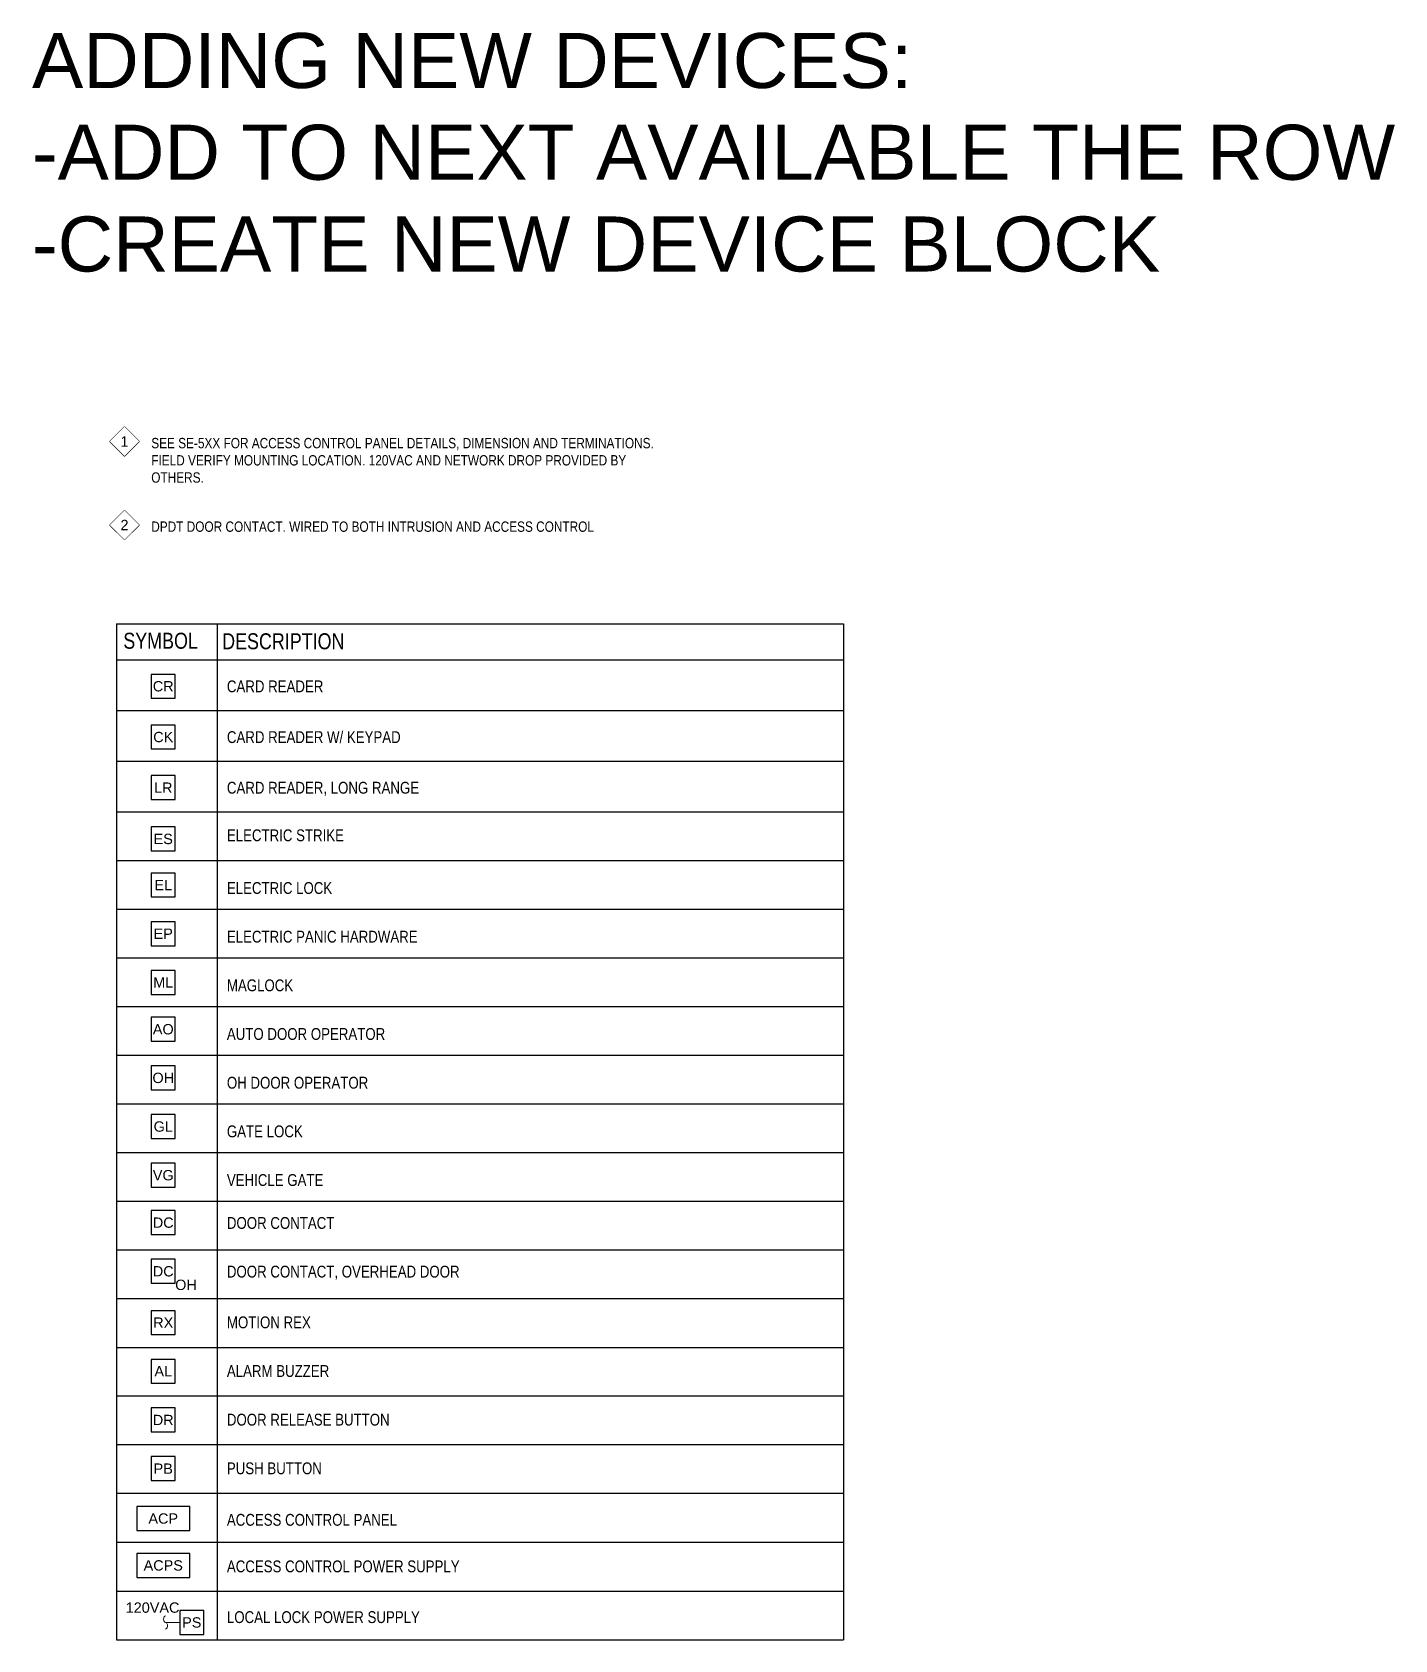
# Model space of a CAD drawing. Header units: inches. Extents: x 26 to 183, y 56 to 129.
# Drawn here: x 25.75 to 38.12, y 112.5 to 127.11 of the extents above; entities that cross this region are included whole.
import ezdxf
from ezdxf.enums import TextEntityAlignment as Align

# ---------------------------------------------------------------- set-up
doc = ezdxf.new("R2010")
doc.units = ezdxf.units.IN
doc.header["$MEASUREMENT"] = 0
doc.set_wipeout_variables(frame=1)
for name, color, linetype, lineweight in [('E-SEC-WIRE', 6, 'Continuous', 18), ('E-SERT-ACS', 23, 'Continuous', 30), ('F-ANNO-WIPE', 7, 'Continuous', 0), ('S-ANNO-LEGN', 3, 'Continuous', 25)]:
    doc.layers.add(name, color=color, linetype=linetype, lineweight=lineweight)
doc.styles.add('Body', font='', dxfattribs={"height": 0.09375})
doc.styles.add('MtXpl_Arial_Narrow', font='arial.ttf')
doc.styles.add('ROMANS', font='arial.ttf', dxfattribs={"height": 0.0935})
doc.styles.get('Body').set_extended_font_data('Arial Narrow')

# ---------------------------------------------------------------- blocks, each defined once
blk = doc.blocks.new('AC_Card_Reader')
blk.add_wipeout([(-0.109, 0), (-0.109, -0.217), (0.109, -0.217), (0.109, 0)]).dxf.layer = 'E-SERT-ACS'
at = {"layer": 'E-SERT-ACS', "color": 0, "linetype": 'ByBlock', "lineweight": -2}
blk.add_lwpolyline([(-0.109, -0.217), (0.109, -0.217), (0.109, 0), (-0.109, 0)], close=True, dxfattribs=at)
at = {"layer": 'E-SERT-ACS', "color": 7, "style": 'MtXpl_Arial_Narrow', "flags": 8}
blk.add_attdef('MODELNO.', text='', height=0.0938, dxfattribs=at).set_placement((0.109, 0), align=Align.BOTTOM_LEFT)
blk.add_attdef('DEVICE_TYPE', text='', height=0.0938, dxfattribs=at).set_placement((0, -0.109), align=Align.MIDDLE)
blk = doc.blocks.new('RX_Motion_REX')
blk.add_wipeout([(-0.109, 0), (-0.109, -0.217), (0.109, -0.217), (0.109, 0)]).dxf.layer = 'E-SERT-ACS'
at = {"layer": 'E-SERT-ACS', "color": 0, "linetype": 'ByBlock', "lineweight": -2}
blk.add_lwpolyline([(-0.109, -0.217), (0.109, -0.217), (0.109, 0), (-0.109, 0)], close=True, dxfattribs=at)
at = {"layer": 'E-SERT-ACS', "color": 7, "style": 'MtXpl_Arial_Narrow', "flags": 8}
blk.add_attdef('MODELNO.', text='', height=0.0938, dxfattribs=at).set_placement((0.109, 0), align=Align.BOTTOM_LEFT)
blk.add_attdef('DEVICE_TYPE', text='', height=0.0938, dxfattribs=at).set_placement((0, -0.109), align=Align.MIDDLE)
blk = doc.blocks.new('ES_Electric_Strike')
blk.add_wipeout([(-0.109, 0), (-0.109, -0.217), (0.109, -0.217), (0.109, 0)]).dxf.layer = 'E-SERT-ACS'
at = {"layer": 'E-SERT-ACS', "color": 0, "linetype": 'ByBlock', "lineweight": -2}
blk.add_lwpolyline([(-0.109, -0.217), (0.109, -0.217), (0.109, 0), (-0.109, 0)], close=True, dxfattribs=at)
at = {"layer": 'E-SERT-ACS', "color": 7, "style": 'MtXpl_Arial_Narrow', "flags": 8}
blk.add_attdef('MODELNO.', text='', height=0.0938, dxfattribs=at).set_placement((0.109, 0), align=Align.BOTTOM_LEFT)
blk.add_attdef('DEVICE_TYPE', text='', height=0.0938, dxfattribs=at).set_placement((0, -0.109), align=Align.MIDDLE)
blk = doc.blocks.new('CK_Card_Reader_Keypad')
blk.add_wipeout([(-0.109, 0), (-0.109, -0.217), (0.109, -0.217), (0.109, 0)]).dxf.layer = 'E-SERT-ACS'
at = {"layer": 'E-SERT-ACS', "color": 0, "linetype": 'ByBlock', "lineweight": -2}
blk.add_lwpolyline([(-0.109, -0.217), (0.109, -0.217), (0.109, 0), (-0.109, 0)], close=True, dxfattribs=at)
at = {"layer": 'E-SERT-ACS', "color": 7, "style": 'MtXpl_Arial_Narrow', "flags": 8}
blk.add_attdef('MODELNO.', text='', height=0.0938, dxfattribs=at).set_placement((0.109, 0), align=Align.BOTTOM_LEFT)
blk.add_attdef('DEVICE_TYPE', text='', height=0.0938, dxfattribs=at).set_placement((0, -0.109), align=Align.MIDDLE)
blk = doc.blocks.new('LR_Card_Reader_Long_Range')
blk.add_wipeout([(-0.109, 0), (-0.109, -0.217), (0.109, -0.217), (0.109, 0)]).dxf.layer = 'E-SERT-ACS'
at = {"layer": 'E-SERT-ACS', "color": 0, "linetype": 'ByBlock', "lineweight": -2}
blk.add_lwpolyline([(-0.109, -0.217), (0.109, -0.217), (0.109, 0), (-0.109, 0)], close=True, dxfattribs=at)
at = {"layer": 'E-SERT-ACS', "color": 7, "style": 'MtXpl_Arial_Narrow', "flags": 8}
blk.add_attdef('MODELNO.', text='', height=0.0938, dxfattribs=at).set_placement((0.109, 0), align=Align.BOTTOM_LEFT)
blk.add_attdef('DEVICE_TYPE', text='', height=0.0938, dxfattribs=at).set_placement((0, -0.109), align=Align.MIDDLE)
blk = doc.blocks.new('EL_Electric_Mortise_Lock')
blk.add_wipeout([(-0.109, 0), (-0.109, -0.217), (0.109, -0.217), (0.109, 0)]).dxf.layer = 'E-SERT-ACS'
at = {"layer": 'E-SERT-ACS', "color": 0, "linetype": 'ByBlock', "lineweight": -2}
blk.add_lwpolyline([(-0.109, -0.217), (0.109, -0.217), (0.109, 0), (-0.109, 0)], close=True, dxfattribs=at)
at = {"layer": 'E-SERT-ACS', "color": 7, "style": 'MtXpl_Arial_Narrow', "flags": 8}
blk.add_attdef('MODELNO.', text='', height=0.0938, dxfattribs=at).set_placement((0.109, 0), align=Align.BOTTOM_LEFT)
blk.add_attdef('DEVICE_TYPE', text='', height=0.0938, dxfattribs=at).set_placement((0, -0.109), align=Align.MIDDLE)
blk = doc.blocks.new('EP_Electric_Panic_Hdwr')
blk.add_wipeout([(-0.109, 0), (-0.109, -0.217), (0.109, -0.217), (0.109, 0)]).dxf.layer = 'E-SERT-ACS'
at = {"layer": 'E-SERT-ACS', "color": 0, "linetype": 'ByBlock', "lineweight": -2}
blk.add_lwpolyline([(-0.109, -0.217), (0.109, -0.217), (0.109, 0), (-0.109, 0)], close=True, dxfattribs=at)
at = {"layer": 'E-SERT-ACS', "color": 7, "style": 'MtXpl_Arial_Narrow', "flags": 8}
blk.add_attdef('MODELNO.', text='', height=0.0938, dxfattribs=at).set_placement((0.109, 0), align=Align.BOTTOM_LEFT)
blk.add_attdef('DEVICE_TYPE', text='', height=0.0938, dxfattribs=at).set_placement((0, -0.109), align=Align.MIDDLE)
blk = doc.blocks.new('*U91')
blk.add_wipeout([(-0.109, 0), (-0.109, -0.217), (0.109, -0.217), (0.109, 0)]).dxf.layer = 'E-SERT-ACS'
at = {"layer": 'E-SERT-ACS', "color": 0, "linetype": 'ByBlock', "lineweight": -2}
blk.add_lwpolyline([(-0.109, -0.217), (0.109, -0.217), (0.109, 0), (-0.109, 0)], close=True, dxfattribs=at)
at = {"layer": 'E-SERT-ACS', "color": 7, "style": 'MtXpl_Arial_Narrow', "flags": 8}
blk.add_attdef('MODELNO.', text='', height=0.0938, dxfattribs=at).set_placement((0.109, 0), align=Align.BOTTOM_LEFT)
blk.add_attdef('DEVICE_TYPE', text='', height=0.0938, dxfattribs=at).set_placement((0, -0.109), align=Align.MIDDLE)
blk = doc.blocks.new('DC_Door_Contact_Overhead_Door')
blk.add_wipeout([(-0.109, 0), (-0.109, -0.217), (0.109, -0.217), (0.109, 0)]).dxf.layer = 'E-SERT-ACS'
at = {"layer": 'E-SERT-ACS', "color": 0, "linetype": 'ByBlock', "lineweight": -2}
blk.add_lwpolyline([(-0.109, -0.217), (0.109, -0.217), (0.109, 0), (-0.109, 0)], close=True, dxfattribs=at)
at = {"layer": 'E-SERT-ACS', "color": 7, "style": 'MtXpl_Arial_Narrow', "flags": 8}
blk.add_attdef('MODELNO.', text='', height=0.0938, dxfattribs=at).set_placement((0.109, 0), align=Align.BOTTOM_LEFT)
blk.add_attdef('DEVICE_TYPE', text='', height=0.0938, dxfattribs=at).set_placement((0, -0.109), align=Align.MIDDLE)
at = {"layer": 'E-SERT-ACS', "color": 7, "style": 'MtXpl_Arial_Narrow'}
blk.add_attdef('DOOR_TYPE', (0.109, -0.279), '', height=0.0938, dxfattribs=at)
blk = doc.blocks.new('AO_Auto_Operator')
blk.add_wipeout([(-0.109, 0), (-0.109, -0.217), (0.109, -0.217), (0.109, 0)]).dxf.layer = 'E-SERT-ACS'
at = {"layer": 'E-SERT-ACS', "color": 0, "linetype": 'ByBlock', "lineweight": -2}
blk.add_lwpolyline([(-0.109, -0.217), (0.109, -0.217), (0.109, 0), (-0.109, 0)], close=True, dxfattribs=at)
at = {"layer": 'E-SERT-ACS', "color": 7, "style": 'MtXpl_Arial_Narrow', "flags": 8}
blk.add_attdef('MODELNO.', text='', height=0.0938, dxfattribs=at).set_placement((0.109, 0), align=Align.BOTTOM_LEFT)
blk.add_attdef('DEVICE_TYPE', text='', height=0.0938, dxfattribs=at).set_placement((0, -0.109), align=Align.MIDDLE)
blk = doc.blocks.new('OH_Overhead_Door_Operator')
blk.add_wipeout([(-0.109, 0), (-0.109, -0.217), (0.109, -0.217), (0.109, 0)]).dxf.layer = 'E-SERT-ACS'
at = {"layer": 'E-SERT-ACS', "color": 0, "linetype": 'ByBlock', "lineweight": -2}
blk.add_lwpolyline([(-0.109, -0.217), (0.109, -0.217), (0.109, 0), (-0.109, 0)], close=True, dxfattribs=at)
at = {"layer": 'E-SERT-ACS', "color": 7, "style": 'MtXpl_Arial_Narrow', "flags": 8}
blk.add_attdef('MODELNO.', text='', height=0.0938, dxfattribs=at).set_placement((0.109, 0), align=Align.BOTTOM_LEFT)
blk.add_attdef('DEVICE_TYPE', text='', height=0.0938, dxfattribs=at).set_placement((0, -0.109), align=Align.MIDDLE)
blk = doc.blocks.new('GL_Gate_Lock')
blk.add_wipeout([(-0.109, 0), (-0.109, -0.217), (0.109, -0.217), (0.109, 0)]).dxf.layer = 'E-SERT-ACS'
at = {"layer": 'E-SERT-ACS', "color": 0, "linetype": 'ByBlock', "lineweight": -2}
blk.add_lwpolyline([(-0.109, -0.217), (0.109, -0.217), (0.109, 0), (-0.109, 0)], close=True, dxfattribs=at)
at = {"layer": 'E-SERT-ACS', "color": 7, "style": 'MtXpl_Arial_Narrow', "flags": 8}
blk.add_attdef('MODELNO.', text='', height=0.0938, dxfattribs=at).set_placement((0.109, 0), align=Align.BOTTOM_LEFT)
blk.add_attdef('DEVICE_TYPE', text='', height=0.0938, dxfattribs=at).set_placement((0, -0.109), align=Align.MIDDLE)
blk = doc.blocks.new('VG_Vehicle_Gate')
blk.add_wipeout([(-0.109, 0), (-0.109, -0.217), (0.109, -0.217), (0.109, 0)]).dxf.layer = 'E-SERT-ACS'
at = {"layer": 'E-SERT-ACS', "color": 0, "linetype": 'ByBlock', "lineweight": -2}
blk.add_lwpolyline([(-0.109, -0.217), (0.109, -0.217), (0.109, 0), (-0.109, 0)], close=True, dxfattribs=at)
at = {"layer": 'E-SERT-ACS', "color": 7, "style": 'MtXpl_Arial_Narrow', "flags": 8}
blk.add_attdef('MODELNO.', text='', height=0.0938, dxfattribs=at).set_placement((0.109, 0), align=Align.BOTTOM_LEFT)
blk.add_attdef('DEVICE_TYPE', text='', height=0.0938, dxfattribs=at).set_placement((0, -0.109), align=Align.MIDDLE)
blk = doc.blocks.new('AL_Alarm_Buzzer')
blk.add_wipeout([(-0.109, 0), (-0.109, -0.217), (0.109, -0.217), (0.109, 0)]).dxf.layer = 'E-SERT-ACS'
at = {"layer": 'E-SERT-ACS', "color": 0, "linetype": 'ByBlock', "lineweight": -2}
blk.add_lwpolyline([(-0.109, -0.217), (0.109, -0.217), (0.109, 0), (-0.109, 0)], close=True, dxfattribs=at)
at = {"layer": 'E-SERT-ACS', "color": 7, "style": 'MtXpl_Arial_Narrow', "flags": 8}
blk.add_attdef('MODELNO.', text='', height=0.0938, dxfattribs=at).set_placement((0.109, 0), align=Align.BOTTOM_LEFT)
blk.add_attdef('DEVICE_TYPE', text='', height=0.0938, dxfattribs=at).set_placement((0, -0.109), align=Align.MIDDLE)
blk = doc.blocks.new('DR_Door_Release_Button')
blk.add_wipeout([(-0.109, 0), (-0.109, -0.217), (0.109, -0.217), (0.109, 0)]).dxf.layer = 'E-SERT-ACS'
at = {"layer": 'E-SERT-ACS', "color": 0, "linetype": 'ByBlock', "lineweight": -2}
blk.add_lwpolyline([(-0.109, -0.217), (0.109, -0.217), (0.109, 0), (-0.109, 0)], close=True, dxfattribs=at)
at = {"layer": 'E-SERT-ACS', "color": 7, "style": 'MtXpl_Arial_Narrow', "flags": 8}
blk.add_attdef('MODELNO.', text='', height=0.0938, dxfattribs=at).set_placement((0.109, 0), align=Align.BOTTOM_LEFT)
blk.add_attdef('DEVICE_TYPE', text='', height=0.0938, dxfattribs=at).set_placement((0, -0.109), align=Align.MIDDLE)
blk = doc.blocks.new('ML_Maglock')
blk.add_wipeout([(-0.109, 0), (-0.109, -0.217), (0.109, -0.217), (0.109, 0)]).dxf.layer = 'E-SERT-ACS'
at = {"layer": 'E-SERT-ACS', "color": 0, "linetype": 'ByBlock', "lineweight": -2}
blk.add_lwpolyline([(-0.109, -0.217), (0.109, -0.217), (0.109, 0), (-0.109, 0)], close=True, dxfattribs=at)
at = {"layer": 'E-SERT-ACS', "color": 7, "style": 'MtXpl_Arial_Narrow', "flags": 8}
blk.add_attdef('MODELNO.', text='', height=0.0938, dxfattribs=at).set_placement((0.109, 0), align=Align.BOTTOM_LEFT)
blk.add_attdef('DEVICE_TYPE', text='', height=0.0938, dxfattribs=at).set_placement((0, -0.109), align=Align.MIDDLE)
blk = doc.blocks.new('PB_Push_Button')
blk.add_wipeout([(-0.109, 0), (-0.109, -0.217), (0.109, -0.217), (0.109, 0)]).dxf.layer = 'E-SERT-ACS'
at = {"layer": 'E-SERT-ACS', "color": 0, "linetype": 'ByBlock', "lineweight": -2}
blk.add_lwpolyline([(-0.109, -0.217), (0.109, -0.217), (0.109, 0), (-0.109, 0)], close=True, dxfattribs=at)
at = {"layer": 'E-SERT-ACS', "color": 7, "style": 'MtXpl_Arial_Narrow', "flags": 8}
blk.add_attdef('MODELNO.', text='', height=0.0938, dxfattribs=at).set_placement((0.109, 0), align=Align.BOTTOM_LEFT)
blk.add_attdef('DEVICE_TYPE', text='', height=0.0938, dxfattribs=at).set_placement((0, -0.109), align=Align.MIDDLE)
blk = doc.blocks.new('ACP_Access_Control_Panel')
blk.add_wipeout([(-0.241, 0), (-0.241, -0.217), (0.241, -0.217), (0.241, 0)])
at = {"color": 0, "linetype": 'ByBlock', "lineweight": -2}
blk.add_lwpolyline([(-0.241, -0.217), (0.241, -0.217), (0.241, 0), (-0.241, 0)], close=True, dxfattribs=at)
at = {"layer": 'E-SERT-ACS', "color": 7, "style": 'MtXpl_Arial_Narrow', "flags": 8}
blk.add_attdef('MODELNO.', text='', height=0.0938, dxfattribs=at).set_placement((0.241, 0), align=Align.BOTTOM_LEFT)
blk.add_attdef('DEVICE_TYPE', text='', height=0.0938, dxfattribs=at).set_placement((0, -0.109), align=Align.MIDDLE)
blk = doc.blocks.new('ACPS_Access_Control_Power_Supply')
blk.add_wipeout([(-0.241, 0), (-0.241, -0.217), (0.241, -0.217), (0.241, 0)])
at = {"color": 0, "linetype": 'ByBlock', "lineweight": -2}
blk.add_lwpolyline([(-0.241, -0.217), (0.241, -0.217), (0.241, 0), (-0.241, 0)], close=True, dxfattribs=at)
at = {"layer": 'E-SERT-ACS', "color": 7, "style": 'MtXpl_Arial_Narrow', "flags": 8}
blk.add_attdef('MODELNO.', text='', height=0.0938, dxfattribs=at).set_placement((0.241, 0), align=Align.BOTTOM_LEFT)
blk.add_attdef('DEVICE_TYPE', text='', height=0.0938, dxfattribs=at).set_placement((0, -0.109), align=Align.MIDDLE)
blk = doc.blocks.new('PS_Local')
at = {"layer": 'E-SEC-WIRE'}
for centre, start_param, end_param in [((-0.238, -0.079), 3.141593, 6.283185), ((-0.238, -0.138), 0, 3.141593)]:
    blk.add_ellipse(centre, major_axis=(0, -0.03), ratio=0.590571, start_param=start_param, end_param=end_param, dxfattribs=at)
blk.add_wipeout([(-0.109, 0), (-0.109, -0.217), (0.109, -0.217), (0.109, 0)]).dxf.layer = 'E-SERT-ACS'
blk.add_line((-0.109, -0.109), (-0.238, -0.109), dxfattribs=at)
at = {"layer": 'E-SERT-ACS', "color": 0, "linetype": 'ByBlock', "lineweight": -2}
blk.add_lwpolyline([(-0.109, -0.217), (0.109, -0.217), (0.109, 0), (-0.109, 0)], close=True, dxfattribs=at)
at = {"layer": 'E-SERT-ACS', "color": 7, "lineweight": 25, "insert": (-0.6, 0.026), "char_height": 0.0938, "width": 1.32, "attachment_point": 4, "style": 'MtXpl_Arial_Narrow'}
blk.add_mtext('120VAC', dxfattribs=at)
at = {"layer": 'E-SERT-ACS', "color": 7, "style": 'MtXpl_Arial_Narrow', "flags": 8}
blk.add_attdef('MODELNO.', text='', height=0.0938, dxfattribs=at).set_placement((0.109, 0), align=Align.BOTTOM_LEFT)
blk.add_attdef('DEVICE_TYPE', text='', height=0.0938, dxfattribs=at).set_placement((0, -0.109), align=Align.MIDDLE)
blk = doc.blocks.new('KEYNOTE')
at = {"color": 0, "linetype": 'ByBlock', "lineweight": -2, "transparency": 16777216}
blk.add_lwpolyline([(-0.133, 0), (0, -0.133), (0.133, 0), (0, 0.133)], close=True, dxfattribs=at)
at = {"color": 0, "linetype": 'ByBlock', "lineweight": -2, "transparency": 16777216, "style": 'MtXpl_Arial_Narrow'}
blk.add_attdef('KEYNOTE', text='', height=0.0938, dxfattribs=at).set_placement((0, 0), align=Align.MIDDLE_CENTER)
at = {"color": 0, "linetype": 'ByBlock', "lineweight": -2, "transparency": 16777216}
blk.add_wipeout([(0, 0.133), (-0.133, 0), (0, -0.133), (0.133, 0)], dxfattribs=at).dxf.layer = 'F-ANNO-WIPE'

msp = doc.modelspace()

# ---------------------------------------------------------------- linework, layer by layer
at = {"layer": 'S-ANNO-LEGN', "linetype": 'Continuous'}
for p, q in [((26.513, 121.73), (33.116, 121.73)), ((26.513, 121.73), (26.513, 112.5)), ((27.428, 121.73), (27.428, 112.5)), ((33.116, 121.73), (33.116, 112.5))]:
    msp.add_line(p, q, dxfattribs=at)
at = {"layer": 'S-ANNO-LEGN'}
for p, q in [((26.513, 121.403), (33.116, 121.403)), ((26.513, 120.943), (33.116, 120.943)), ((26.513, 120.482), (33.116, 120.482)), ((26.513, 120.022), (33.116, 120.022)), ((26.513, 119.58), (33.116, 119.58)), ((26.513, 119.137), (33.116, 119.137)), ((26.513, 118.695), (33.116, 118.695)), ((26.513, 118.253), (33.116, 118.253)), ((26.513, 117.811), (33.116, 117.811)), ((26.513, 117.368), (33.116, 117.368)), ((26.513, 116.926), (33.116, 116.926)), ((26.513, 116.484), (33.116, 116.484)), ((26.513, 116.484), (33.116, 116.484)), ((26.513, 116.042), (33.116, 116.042)), ((26.513, 115.6), (33.116, 115.6)), ((26.513, 115.157), (33.116, 115.157)), ((26.513, 114.715), (33.116, 114.715)), ((26.513, 114.273), (33.116, 114.273)), ((26.513, 113.831), (33.116, 113.831)), ((26.513, 113.387), (33.116, 113.387)), ((26.513, 112.943), (33.116, 112.943))]:
    msp.add_line(p, q, dxfattribs=at)

# ---------------------------------------------------------------- block references
at = {"layer": 'E-SERT-ACS', "color": 7}
for p, values in [((26.585, 123.387), {'KEYNOTE': '1'}), ((26.585, 122.628), {'KEYNOTE': '2'})]:
    msp.add_blockref('KEYNOTE', p, dxfattribs=at).add_auto_attribs(values)
at = {"layer": 'E-SERT-ACS'}
ref = msp.add_blockref('AC_Card_Reader', (26.937, 121.271), dxfattribs=at)
ref.add_attrib('DEVICE_TYPE', 'CR', dxfattribs={"color": 7, "height": 0.0938, "style": 'MtXpl_Arial_Narrow'}).set_placement((26.937, 121.163), align=Align.MIDDLE)
ref = msp.add_blockref('CK_Card_Reader_Keypad', (26.937, 120.811), dxfattribs=at)
ref.add_attrib('DEVICE_TYPE', 'CK', dxfattribs={"color": 7, "height": 0.0938, "style": 'MtXpl_Arial_Narrow'}).set_placement((26.937, 120.702), align=Align.MIDDLE)
ref = msp.add_blockref('LR_Card_Reader_Long_Range', (26.937, 120.351), dxfattribs=at)
ref.add_attrib('DEVICE_TYPE', 'LR', dxfattribs={"color": 7, "height": 0.0938, "style": 'MtXpl_Arial_Narrow'}).set_placement((26.937, 120.242), align=Align.MIDDLE)
ref = msp.add_blockref('ES_Electric_Strike', (26.937, 119.885), dxfattribs=at)
ref.add_attrib('DEVICE_TYPE', 'ES', dxfattribs={"color": 7, "height": 0.0938, "style": 'MtXpl_Arial_Narrow'}).set_placement((26.937, 119.776), align=Align.MIDDLE)
ref = msp.add_blockref('EL_Electric_Mortise_Lock', (26.937, 119.466), dxfattribs=at)
ref.add_attrib('DEVICE_TYPE', 'EL', dxfattribs={"color": 7, "height": 0.0938, "style": 'MtXpl_Arial_Narrow'}).set_placement((26.937, 119.357), align=Align.MIDDLE)
ref = msp.add_blockref('EP_Electric_Panic_Hdwr', (26.937, 119.023), dxfattribs=at)
ref.add_attrib('DEVICE_TYPE', 'EP', dxfattribs={"color": 7, "height": 0.0938, "style": 'MtXpl_Arial_Narrow'}).set_placement((26.937, 118.915), align=Align.MIDDLE)
ref = msp.add_blockref('ML_Maglock', (26.937, 118.581), dxfattribs=at)
ref.add_attrib('DEVICE_TYPE', 'ML', dxfattribs={"color": 7, "height": 0.0938, "style": 'MtXpl_Arial_Narrow'}).set_placement((26.937, 118.472), align=Align.MIDDLE)
ref = msp.add_blockref('AO_Auto_Operator', (26.937, 118.156), dxfattribs=at)
ref.add_attrib('DEVICE_TYPE', 'AO', dxfattribs={"color": 7, "height": 0.0938, "style": 'MtXpl_Arial_Narrow'}).set_placement((26.937, 118.047), align=Align.MIDDLE)
ref = msp.add_blockref('OH_Overhead_Door_Operator', (26.937, 117.714), dxfattribs=at)
ref.add_attrib('DEVICE_TYPE', 'OH', dxfattribs={"color": 7, "height": 0.0938, "style": 'MtXpl_Arial_Narrow'}).set_placement((26.937, 117.605), align=Align.MIDDLE)
ref = msp.add_blockref('GL_Gate_Lock', (26.937, 117.271), dxfattribs=at)
ref.add_attrib('DEVICE_TYPE', 'GL', dxfattribs={"color": 7, "height": 0.0938, "style": 'MtXpl_Arial_Narrow'}).set_placement((26.937, 117.163), align=Align.MIDDLE)
ref = msp.add_blockref('VG_Vehicle_Gate', (26.937, 116.829), dxfattribs=at)
ref.add_attrib('DEVICE_TYPE', 'VG', dxfattribs={"color": 7, "height": 0.0938, "style": 'MtXpl_Arial_Narrow'}).set_placement((26.937, 116.721), align=Align.MIDDLE)
ref = msp.add_blockref('*U91', (26.937, 116.399), dxfattribs=at)
ref.add_attrib('DEVICE_TYPE', 'DC', dxfattribs={"color": 7, "height": 0.0938, "style": 'MtXpl_Arial_Narrow'}).set_placement((26.937, 116.29), align=Align.MIDDLE)
ref = msp.add_blockref('DC_Door_Contact_Overhead_Door', (26.937, 115.957), dxfattribs=at)
ref.add_attrib('DOOR_TYPE', 'OH', (27.045, 115.678), dxfattribs={"color": 7, "height": 0.0938, "style": 'MtXpl_Arial_Narrow'})
ref.add_attrib('DEVICE_TYPE', 'DC', dxfattribs={"color": 7, "height": 0.0938, "style": 'MtXpl_Arial_Narrow'}).set_placement((26.937, 115.848), align=Align.MIDDLE)
ref = msp.add_blockref('RX_Motion_REX', (26.937, 115.49), dxfattribs=at)
ref.add_attrib('DEVICE_TYPE', 'RX', dxfattribs={"color": 7, "height": 0.0938, "style": 'MtXpl_Arial_Narrow'}).set_placement((26.937, 115.382), align=Align.MIDDLE)
ref = msp.add_blockref('AL_Alarm_Buzzer', (26.937, 115.048), dxfattribs=at)
ref.add_attrib('DEVICE_TYPE', 'AL', dxfattribs={"color": 7, "height": 0.0938, "style": 'MtXpl_Arial_Narrow'}).set_placement((26.937, 114.94), align=Align.MIDDLE)
ref = msp.add_blockref('DR_Door_Release_Button', (26.937, 114.606), dxfattribs=at)
ref.add_attrib('DEVICE_TYPE', 'DR', dxfattribs={"color": 7, "height": 0.0938, "style": 'MtXpl_Arial_Narrow'}).set_placement((26.937, 114.497), align=Align.MIDDLE)
ref = msp.add_blockref('PB_Push_Button', (26.937, 114.164), dxfattribs=at)
ref.add_attrib('DEVICE_TYPE', 'PB', dxfattribs={"color": 7, "height": 0.0938, "style": 'MtXpl_Arial_Narrow'}).set_placement((26.937, 114.055), align=Align.MIDDLE)
ref = msp.add_blockref('ACP_Access_Control_Panel', (26.937, 113.71), dxfattribs=at)
ref.add_attrib('DEVICE_TYPE', 'ACP', dxfattribs={"color": 7, "height": 0.0938, "style": 'MtXpl_Arial_Narrow'}).set_placement((26.937, 113.602), align=Align.MIDDLE)
ref = msp.add_blockref('ACPS_Access_Control_Power_Supply', (26.937, 113.284), dxfattribs=at)
ref.add_attrib('DEVICE_TYPE', 'ACPS', dxfattribs={"color": 7, "height": 0.0938, "style": 'MtXpl_Arial_Narrow'}).set_placement((26.937, 113.176), align=Align.MIDDLE)
ref = msp.add_blockref('PS_Local', (27.196, 112.766), dxfattribs=at)
ref.add_attrib('DEVICE_TYPE', 'PS', dxfattribs={"color": 7, "height": 0.0938, "style": 'MtXpl_Arial_Narrow'}).set_placement((27.196, 112.658), align=Align.MIDDLE)

# ---------------------------------------------------------------- texts
at = {"layer": 'E-SERT-ACS', "color": 0, "insert": (25.745, 127.098), "char_height": 0.5, "width": 14.68259, "attachment_point": 1, "style": 'MtXpl_Arial_Narrow'}
msp.add_mtext('{\\fArial|b0|i0|c238|p34;ADDING NEW DEVICES:\\P-ADD TO NEXT AVAILABLE THE ROW\\P-CREATE NEW DEVICE BLOCK}', dxfattribs=at)
at = {"layer": 'E-SERT-ACS', "color": 7, "char_height": 0.09375, "width": 4.58544, "attachment_point": 1, "style": 'Body'}
for s, insert in [('SEE SE-5XX FOR ACCESS CONTROL PANEL DETAILS, DIMENSION AND TERMINATIONS. FIELD VERIFY MOUNTING LOCATION. 120VAC AND NETWORK DROP PROVIDED BY OTHERS.', (26.828, 123.419)), ('DPDT DOOR CONTACT. WIRED TO BOTH INTRUSION AND ACCESS CONTROL', (26.828, 122.66))]:
    msp.add_mtext(s, dxfattribs=dict(at, insert=insert))
at = {"layer": 'S-ANNO-LEGN', "style": 'ROMANS', "width": 0.8}
msp.add_text('SYMBOL', height=0.1454, dxfattribs=at).set_placement((26.913, 121.504), align=Align.CENTER)
msp.add_text('DESCRIPTION', height=0.14541, dxfattribs=at).set_placement((27.472, 121.499))
for s, height, p in [('CARD READER', 0.10771, (27.515, 121.162)), ('CARD READER W/ KEYPAD', 0.10771, (27.515, 120.701)), ('CARD READER, LONG RANGE', 0.10771, (27.515, 120.241)), ('ELECTRIC STRIKE', 0.10771, (27.515, 119.809)), ('ELECTRIC LOCK', 0.10771, (27.515, 119.33)), ('ELECTRIC PANIC HARDWARE', 0.10771, (27.515, 118.888)), ('MAGLOCK', 0.1077, (27.515, 118.446)), ('AUTO DOOR OPERATOR', 0.10771, (27.515, 118.004)), ('OH DOOR OPERATOR', 0.10771, (27.515, 117.561)), ('GATE LOCK', 0.1077, (27.515, 117.119)), ('VEHICLE GATE', 0.10771, (27.515, 116.677)), ('DOOR CONTACT', 0.10771, (27.515, 116.287)), ('DOOR CONTACT, OVERHEAD DOOR', 0.10771, (27.515, 115.845)), ('MOTION REX', 0.1077, (27.515, 115.384)), ('ALARM BUZZER', 0.10771, (27.515, 114.942)), ('DOOR RELEASE BUTTON', 0.10771, (27.515, 114.5)), ('PUSH BUTTON', 0.10771, (27.515, 114.058)), ('ACCESS CONTROL PANEL', 0.10771, (27.515, 113.59)), ('ACCESS CONTROL POWER SUPPLY', 0.10771, (27.515, 113.167)), ('LOCAL LOCK POWER SUPPLY', 0.10771, (27.515, 112.706))]:
    msp.add_text(s, height=height, dxfattribs=at).set_placement(p, align=Align.MIDDLE_LEFT)

# ---------------------------------------------------------------- next in the draw order: linework, layer by layer
at = {"layer": 'S-ANNO-LEGN'}
msp.add_line((26.513, 112.5), (33.116, 112.5), dxfattribs=at)

doc.saveas('drawing.dxf')
